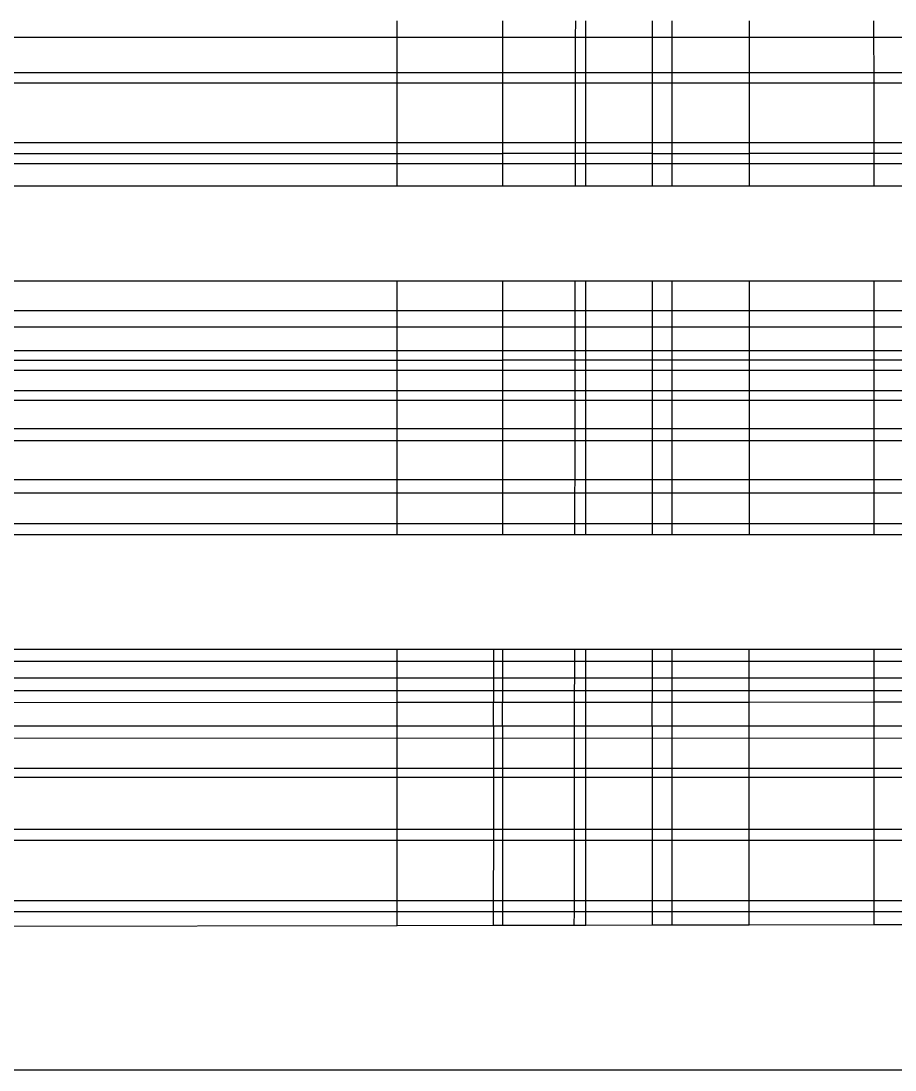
# Model space of a CAD drawing. Header units: inches. Extents: x 17 to 4615, y 5 to 3256.
# Drawn here: x 1646.537 to 1649.082, y 1396.612 to 1399.665 of the extents above; entities that cross this region are included whole.
import ezdxf

# ---------------------------------------------------------------- set-up
doc = ezdxf.new("R2010")
doc.units = ezdxf.units.IN
doc.header["$MEASUREMENT"] = 0

msp = doc.modelspace()

# ---------------------------------------------------------------- linework, layer by layer
for p, q in [((1647.6324, 1399.6167), (1647.6324, 1399.6646)), ((1647.9386, 1399.6646), (1647.9386, 1399.6167)), ((1648.1518, 1399.6167), (1648.1519, 1399.6646)), ((1648.1812, 1399.6167), (1648.1812, 1399.6646)), ((1648.3744, 1399.6646), (1648.3744, 1399.6167)), ((1648.4324, 1399.6167), (1648.4324, 1399.6646)), ((1648.6576, 1399.6167), (1648.6576, 1399.6646)), ((1649.0202, 1399.6167), (1649.0202, 1399.6646)), ((1647.6324, 1399.6167), (1635.7324, 1399.6167)), ((1647.6324, 1399.5139), (1647.6324, 1399.6167)), ((1647.9386, 1399.6167), (1647.6324, 1399.6167)), ((1647.9386, 1399.6167), (1647.9386, 1399.5139)), ((1648.1518, 1399.6167), (1647.9386, 1399.6167)), ((1648.1517, 1399.5139), (1648.1518, 1399.6167)), ((1648.1812, 1399.6167), (1648.1518, 1399.6167)), ((1648.1812, 1399.5139), (1648.1812, 1399.6167)), ((1648.3744, 1399.6167), (1648.1812, 1399.6167)), ((1648.3744, 1399.6167), (1648.3744, 1399.5139)), ((1648.4324, 1399.6167), (1648.3744, 1399.6167)), ((1648.4324, 1399.5139), (1648.4324, 1399.6167)), ((1648.6576, 1399.6167), (1648.4324, 1399.6167)), ((1648.6576, 1399.5139), (1648.6576, 1399.6167)), ((1649.0202, 1399.6167), (1648.6576, 1399.6167)), ((1649.0203, 1399.5139), (1649.0202, 1399.6167)), ((1649.1324, 1399.6167), (1649.0202, 1399.6167)), ((1647.6324, 1399.5139), (1635.7324, 1399.5139)), ((1647.6324, 1399.4834), (1647.6324, 1399.5139)), ((1647.9386, 1399.5139), (1647.6324, 1399.5139)), ((1647.9386, 1399.5139), (1647.9386, 1399.4834)), ((1648.1517, 1399.5139), (1647.9386, 1399.5139)), ((1648.1516, 1399.4834), (1648.1517, 1399.5139)), ((1648.1812, 1399.5139), (1648.1517, 1399.5139)), ((1648.1812, 1399.4834), (1648.1812, 1399.5139)), ((1648.3744, 1399.5139), (1648.1812, 1399.5139)), ((1648.3744, 1399.5139), (1648.3744, 1399.4834)), ((1648.4324, 1399.5139), (1648.3744, 1399.5139)), ((1648.4324, 1399.4834), (1648.4324, 1399.5139)), ((1648.6576, 1399.5139), (1648.4324, 1399.5139)), ((1648.6576, 1399.4834), (1648.6576, 1399.5139)), ((1649.0203, 1399.5139), (1648.6576, 1399.5139)), ((1649.0203, 1399.4834), (1649.0203, 1399.5139)), ((1649.1324, 1399.5139), (1649.0203, 1399.5139)), ((1647.6324, 1399.4834), (1635.7324, 1399.4834)), ((1647.6324, 1399.3114), (1647.6324, 1399.4834)), ((1647.9386, 1399.4834), (1647.6324, 1399.4834)), ((1647.9386, 1399.4834), (1647.9386, 1399.3114)), ((1648.1516, 1399.4834), (1647.9386, 1399.4834)), ((1648.1514, 1399.3114), (1648.1516, 1399.4834)), ((1648.1812, 1399.4834), (1648.1516, 1399.4834)), ((1648.1812, 1399.3114), (1648.1812, 1399.4834)), ((1648.3744, 1399.4834), (1648.1812, 1399.4834)), ((1648.3744, 1399.4834), (1648.3744, 1399.3114)), ((1648.4324, 1399.4834), (1648.3744, 1399.4834)), ((1648.4324, 1399.3114), (1648.4324, 1399.4834)), ((1648.6576, 1399.4834), (1648.4324, 1399.4834)), ((1648.6576, 1399.3114), (1648.6576, 1399.4834)), ((1649.0203, 1399.4834), (1648.6576, 1399.4834)), ((1649.0203, 1399.3114), (1649.0203, 1399.4834)), ((1649.1324, 1399.4834), (1649.0203, 1399.4834)), ((1635.7324, 1399.3114), (1647.6324, 1399.3114)), ((1647.6324, 1399.2487), (1647.6324, 1399.3114)), ((1647.6324, 1399.3114), (1647.9386, 1399.3114)), ((1647.9386, 1399.3114), (1647.9386, 1399.2793)), ((1647.9386, 1399.3114), (1648.1514, 1399.3114)), ((1648.1513, 1399.2793), (1648.1514, 1399.3114)), ((1648.1514, 1399.3114), (1648.1812, 1399.3114)), ((1648.1812, 1399.2793), (1648.1812, 1399.3114)), ((1648.1812, 1399.3114), (1648.3744, 1399.3114)), ((1648.3744, 1399.3114), (1648.3744, 1399.2793)), ((1648.3744, 1399.3114), (1648.4324, 1399.3114)), ((1648.4324, 1399.2487), (1648.4324, 1399.3114)), ((1648.4324, 1399.3114), (1648.6576, 1399.3114)), ((1648.6576, 1399.2793), (1648.6576, 1399.3114)), ((1648.6576, 1399.3114), (1649.0203, 1399.3114)), ((1649.0203, 1399.2793), (1649.0203, 1399.3114)), ((1649.0203, 1399.3114), (1649.1324, 1399.3114)), ((1635.7324, 1399.2793), (1647.9386, 1399.2793)), ((1647.9386, 1399.2793), (1647.9386, 1399.2487)), ((1648.1513, 1399.2793), (1647.9386, 1399.2793)), ((1648.1513, 1399.2487), (1648.1513, 1399.2793)), ((1648.1812, 1399.2793), (1648.1513, 1399.2793)), ((1648.1812, 1399.2487), (1648.1812, 1399.2793)), ((1648.3744, 1399.2793), (1648.1812, 1399.2793)), ((1648.3744, 1399.2793), (1648.3744, 1399.2487)), ((1648.3744, 1399.2793), (1648.6576, 1399.2793)), ((1648.6575, 1399.2487), (1648.6576, 1399.2793)), ((1649.0203, 1399.2793), (1648.6576, 1399.2793)), ((1649.0203, 1399.2487), (1649.0203, 1399.2793)), ((1649.1324, 1399.2793), (1649.0203, 1399.2793)), ((1647.6324, 1399.2487), (1635.7324, 1399.2487)), ((1647.6324, 1399.1839), (1647.6324, 1399.2487)), ((1647.9386, 1399.2487), (1647.6324, 1399.2487)), ((1647.9386, 1399.2487), (1647.9386, 1399.1839)), ((1648.1513, 1399.2487), (1647.9386, 1399.2487)), ((1648.1512, 1399.1839), (1648.1513, 1399.2487)), ((1648.1812, 1399.2487), (1648.1513, 1399.2487)), ((1648.1812, 1399.1839), (1648.1812, 1399.2487)), ((1648.3744, 1399.2487), (1648.1812, 1399.2487)), ((1648.3744, 1399.2487), (1648.3745, 1399.1839)), ((1648.4324, 1399.2487), (1648.3744, 1399.2487)), ((1648.4324, 1399.1839), (1648.4324, 1399.2487)), ((1648.6575, 1399.2487), (1648.4324, 1399.2487)), ((1648.6575, 1399.1839), (1648.6575, 1399.2487)), ((1649.0203, 1399.2487), (1648.6575, 1399.2487)), ((1649.0203, 1399.1839), (1649.0203, 1399.2487)), ((1649.1324, 1399.2487), (1649.0203, 1399.2487)), ((1647.6324, 1399.1839), (1635.7324, 1399.1839)), ((1647.9386, 1399.1839), (1647.6324, 1399.1839)), ((1648.1512, 1399.1839), (1647.9386, 1399.1839)), ((1648.1812, 1399.1839), (1648.1512, 1399.1839)), ((1648.3745, 1399.1839), (1648.1812, 1399.1839)), ((1648.4324, 1399.1839), (1648.3745, 1399.1839)), ((1648.6575, 1399.1839), (1648.4324, 1399.1839)), ((1649.0203, 1399.1839), (1648.6575, 1399.1839)), ((1649.1324, 1399.1839), (1649.0203, 1399.1839)), ((1647.6324, 1398.9075), (1635.7324, 1398.9075)), ((1647.9386, 1398.9075), (1647.6324, 1398.9075)), ((1647.6324, 1398.8225), (1647.6324, 1398.9075)), ((1648.1507, 1398.9075), (1647.9386, 1398.9075)), ((1647.9386, 1398.9075), (1647.9386, 1398.8225)), ((1648.1506, 1398.8225), (1648.1507, 1398.9075)), ((1648.1812, 1398.9075), (1648.1507, 1398.9075)), ((1648.3745, 1398.9075), (1648.1812, 1398.9075)), ((1648.1813, 1398.8225), (1648.1812, 1398.9075)), ((1648.4324, 1398.9075), (1648.3745, 1398.9075)), ((1648.3745, 1398.9075), (1648.3745, 1398.8225)), ((1648.6575, 1398.9075), (1648.4324, 1398.9075)), ((1648.4324, 1398.8225), (1648.4324, 1398.9075)), ((1649.0203, 1398.9075), (1648.6575, 1398.9075)), ((1648.6575, 1398.8225), (1648.6575, 1398.9075)), ((1649.1324, 1398.9075), (1649.0203, 1398.9075)), ((1649.0203, 1398.8225), (1649.0203, 1398.9075)), ((1635.7324, 1398.8225), (1647.6324, 1398.8225)), ((1647.6324, 1398.7736), (1647.6324, 1398.8225)), ((1647.6324, 1398.8225), (1647.9386, 1398.8225)), ((1647.9386, 1398.8225), (1648.1506, 1398.8225)), ((1647.9386, 1398.8225), (1647.9386, 1398.7736)), ((1648.1505, 1398.7736), (1648.1506, 1398.8225)), ((1648.1506, 1398.8225), (1648.1813, 1398.8225)), ((1648.1813, 1398.7736), (1648.1813, 1398.8225)), ((1648.1813, 1398.8225), (1648.3745, 1398.8225)), ((1648.3745, 1398.8225), (1648.3745, 1398.7736)), ((1648.3745, 1398.8225), (1648.4324, 1398.8225)), ((1648.4324, 1398.7736), (1648.4324, 1398.8225)), ((1648.4324, 1398.8225), (1648.6575, 1398.8225)), ((1648.6575, 1398.7736), (1648.6575, 1398.8225)), ((1648.6575, 1398.8225), (1649.0203, 1398.8225)), ((1649.0203, 1398.7736), (1649.0203, 1398.8225)), ((1649.0203, 1398.8225), (1649.1324, 1398.8225)), ((1647.6324, 1398.7736), (1635.7324, 1398.7736)), ((1647.9386, 1398.7736), (1647.6324, 1398.7736)), ((1647.6324, 1398.7056), (1647.6324, 1398.7736)), ((1648.1505, 1398.7736), (1647.9386, 1398.7736)), ((1647.9386, 1398.7736), (1647.9386, 1398.7056)), ((1648.1504, 1398.7056), (1648.1505, 1398.7736)), ((1648.1813, 1398.7736), (1648.1505, 1398.7736)), ((1648.1813, 1398.7056), (1648.1813, 1398.7736)), ((1648.3745, 1398.7736), (1648.1813, 1398.7736)), ((1648.3745, 1398.7736), (1648.3745, 1398.7056)), ((1648.4324, 1398.7736), (1648.3745, 1398.7736)), ((1648.6575, 1398.7736), (1648.4324, 1398.7736)), ((1648.4324, 1398.7056), (1648.4324, 1398.7736)), ((1648.6575, 1398.7056), (1648.6575, 1398.7736)), ((1649.0203, 1398.7736), (1648.6575, 1398.7736)), ((1649.0204, 1398.7056), (1649.0203, 1398.7736)), ((1649.1324, 1398.7736), (1649.0203, 1398.7736)), ((1635.7324, 1398.7056), (1647.6324, 1398.7056)), ((1647.6324, 1398.6781), (1647.6324, 1398.7056)), ((1647.6324, 1398.7056), (1647.9386, 1398.7056)), ((1647.9386, 1398.7056), (1647.9386, 1398.6781)), ((1647.9386, 1398.7056), (1648.1504, 1398.7056)), ((1648.1504, 1398.6476), (1648.1504, 1398.7056)), ((1648.1504, 1398.7056), (1648.1813, 1398.7056)), ((1648.1813, 1398.6476), (1648.1813, 1398.7056)), ((1648.1813, 1398.7056), (1648.3745, 1398.7056)), ((1648.3745, 1398.7056), (1648.3745, 1398.6476)), ((1648.3745, 1398.7056), (1648.4324, 1398.7056)), ((1648.4324, 1398.6476), (1648.4324, 1398.7056)), ((1648.4324, 1398.7056), (1648.6575, 1398.7056)), ((1648.6574, 1398.6476), (1648.6575, 1398.7056)), ((1648.6575, 1398.7056), (1649.0204, 1398.7056)), ((1649.0204, 1398.6476), (1649.0204, 1398.7056)), ((1649.0204, 1398.7056), (1649.1324, 1398.7056)), ((1635.7324, 1398.6781), (1647.6324, 1398.6781)), ((1647.6324, 1398.6476), (1647.6324, 1398.6781)), ((1647.6324, 1398.6781), (1647.9386, 1398.6781)), ((1647.9386, 1398.6781), (1647.9386, 1398.6476)), ((1649.4108, 1398.6781), (1647.9386, 1398.6781)), ((1647.6324, 1398.6476), (1635.7324, 1398.6476)), ((1647.9386, 1398.6476), (1647.6324, 1398.6476)), ((1647.6324, 1398.5893), (1647.6324, 1398.6476)), ((1648.1504, 1398.6476), (1647.9386, 1398.6476)), ((1647.9386, 1398.6476), (1647.9386, 1398.5893)), ((1648.1503, 1398.5893), (1648.1504, 1398.6476)), ((1648.1813, 1398.6476), (1648.1504, 1398.6476)), ((1648.1813, 1398.5893), (1648.1813, 1398.6476)), ((1648.3745, 1398.6476), (1648.1813, 1398.6476)), ((1648.3745, 1398.6476), (1648.3745, 1398.5893)), ((1648.4324, 1398.6476), (1648.3745, 1398.6476)), ((1648.4324, 1398.5893), (1648.4324, 1398.6476)), ((1648.6574, 1398.6476), (1648.4324, 1398.6476)), ((1648.6574, 1398.5893), (1648.6574, 1398.6476)), ((1649.0204, 1398.6476), (1648.6574, 1398.6476)), ((1649.0204, 1398.5893), (1649.0204, 1398.6476)), ((1649.1324, 1398.6476), (1649.0204, 1398.6476)), ((1635.7324, 1398.5892), (1647.6324, 1398.5893)), ((1647.6324, 1398.5602), (1647.6324, 1398.5893)), ((1647.6324, 1398.5893), (1647.9386, 1398.5893)), ((1647.9386, 1398.5893), (1647.9386, 1398.5602)), ((1647.9386, 1398.5893), (1648.1503, 1398.5893)), ((1648.1502, 1398.5602), (1648.1503, 1398.5893)), ((1648.1503, 1398.5893), (1648.1813, 1398.5893)), ((1648.1813, 1398.5602), (1648.1813, 1398.5893)), ((1648.1813, 1398.5893), (1648.3745, 1398.5893)), ((1648.3745, 1398.5893), (1648.3745, 1398.5602)), ((1648.3745, 1398.5893), (1648.4324, 1398.5893)), ((1648.4324, 1398.5602), (1648.4324, 1398.5893)), ((1648.4324, 1398.5893), (1648.6574, 1398.5893)), ((1648.6574, 1398.5602), (1648.6574, 1398.5893)), ((1648.6574, 1398.5893), (1649.0204, 1398.5893)), ((1649.0204, 1398.5602), (1649.0204, 1398.5893)), ((1649.0204, 1398.5893), (1649.1324, 1398.5893)), ((1647.6324, 1398.5602), (1635.7324, 1398.5602)), ((1647.9386, 1398.5602), (1647.6324, 1398.5602)), ((1647.6324, 1398.4789), (1647.6324, 1398.5602)), ((1647.9386, 1398.5602), (1647.9386, 1398.4789)), ((1648.1502, 1398.5602), (1647.9386, 1398.5602)), ((1648.1501, 1398.4789), (1648.1502, 1398.5602)), ((1648.1813, 1398.5602), (1648.1502, 1398.5602)), ((1648.1813, 1398.4789), (1648.1813, 1398.5602)), ((1648.3745, 1398.5602), (1648.1813, 1398.5602)), ((1648.3745, 1398.5602), (1648.3746, 1398.4789)), ((1648.4324, 1398.5602), (1648.3745, 1398.5602)), ((1648.4324, 1398.4789), (1648.4324, 1398.5602)), ((1648.6574, 1398.5602), (1648.4324, 1398.5602)), ((1648.6574, 1398.4789), (1648.6574, 1398.5602)), ((1649.0204, 1398.5602), (1648.6574, 1398.5602)), ((1649.0204, 1398.4789), (1649.0204, 1398.5602)), ((1649.1324, 1398.5602), (1649.0204, 1398.5602)), ((1635.7324, 1398.4789), (1647.6324, 1398.4789)), ((1647.6324, 1398.4436), (1647.6324, 1398.4789)), ((1647.6324, 1398.4789), (1647.9386, 1398.4789)), ((1647.9386, 1398.4789), (1647.9386, 1398.4436)), ((1647.9386, 1398.4789), (1648.1501, 1398.4789)), ((1648.15, 1398.4436), (1648.1501, 1398.4789)), ((1648.1501, 1398.4789), (1648.1813, 1398.4789)), ((1648.1813, 1398.4436), (1648.1813, 1398.4789)), ((1648.1813, 1398.4789), (1648.3746, 1398.4789)), ((1648.3746, 1398.4789), (1648.3746, 1398.4436)), ((1648.3746, 1398.4789), (1648.4324, 1398.4789)), ((1648.4324, 1398.4436), (1648.4324, 1398.4789)), ((1648.4324, 1398.4789), (1648.6574, 1398.4789)), ((1648.6574, 1398.4436), (1648.6574, 1398.4789)), ((1648.6574, 1398.4789), (1649.0204, 1398.4789)), ((1649.0204, 1398.4436), (1649.0204, 1398.4789)), ((1649.0204, 1398.4789), (1649.1324, 1398.4789)), ((1635.7324, 1398.4436), (1647.6324, 1398.4436)), ((1647.6324, 1398.3299), (1647.6324, 1398.4436)), ((1647.6324, 1398.4436), (1647.9386, 1398.4436)), ((1647.9386, 1398.4436), (1647.9386, 1398.3299)), ((1647.9386, 1398.4436), (1648.15, 1398.4436)), ((1648.1499, 1398.3299), (1648.15, 1398.4436)), ((1648.15, 1398.4436), (1648.1813, 1398.4436)), ((1648.1813, 1398.3299), (1648.1813, 1398.4436)), ((1648.1813, 1398.4436), (1648.3746, 1398.4436)), ((1648.3746, 1398.4436), (1648.3746, 1398.3299)), ((1648.3746, 1398.4436), (1648.4324, 1398.4436)), ((1648.4324, 1398.3299), (1648.4324, 1398.4436)), ((1648.4324, 1398.4436), (1648.6574, 1398.4436)), ((1648.6574, 1398.3299), (1648.6574, 1398.4436)), ((1648.6574, 1398.4436), (1649.0204, 1398.4436)), ((1649.0204, 1398.3299), (1649.0204, 1398.4436)), ((1649.0204, 1398.4436), (1649.1324, 1398.4436)), ((1647.6324, 1398.3299), (1635.7324, 1398.3299)), ((1647.6324, 1398.2906), (1647.6324, 1398.3299)), ((1647.9386, 1398.3299), (1647.6324, 1398.3299)), ((1647.9386, 1398.3299), (1647.9386, 1398.2906)), ((1648.1499, 1398.3299), (1647.9386, 1398.3299)), ((1648.1498, 1398.2906), (1648.1499, 1398.3299)), ((1648.1813, 1398.3299), (1648.1499, 1398.3299)), ((1648.1813, 1398.2906), (1648.1813, 1398.3299)), ((1648.3746, 1398.3299), (1648.1813, 1398.3299)), ((1648.3746, 1398.3299), (1648.3746, 1398.2906)), ((1648.4324, 1398.3299), (1648.3746, 1398.3299)), ((1648.4324, 1398.2906), (1648.4324, 1398.3299)), ((1648.6574, 1398.3299), (1648.4324, 1398.3299)), ((1648.6574, 1398.2906), (1648.6574, 1398.3299)), ((1649.0204, 1398.3299), (1648.6574, 1398.3299)), ((1649.0204, 1398.2906), (1649.0204, 1398.3299)), ((1649.1324, 1398.3299), (1649.0204, 1398.3299)), ((1647.6324, 1398.2906), (1635.7324, 1398.2906)), ((1647.6324, 1398.2026), (1647.6324, 1398.2906)), ((1647.9386, 1398.2906), (1647.6324, 1398.2906)), ((1647.9386, 1398.2906), (1647.9386, 1398.2026)), ((1648.1498, 1398.2906), (1647.9386, 1398.2906)), ((1648.1497, 1398.2026), (1648.1498, 1398.2906)), ((1648.1813, 1398.2906), (1648.1498, 1398.2906)), ((1648.1813, 1398.2026), (1648.1813, 1398.2906)), ((1648.3746, 1398.2906), (1648.1813, 1398.2906)), ((1648.3746, 1398.2906), (1648.3746, 1398.2026)), ((1648.4324, 1398.2906), (1648.3746, 1398.2906)), ((1648.4324, 1398.2026), (1648.4324, 1398.2906)), ((1648.6574, 1398.2906), (1648.4324, 1398.2906)), ((1648.6574, 1398.2026), (1648.6574, 1398.2906)), ((1649.0204, 1398.2906), (1648.6574, 1398.2906)), ((1649.0204, 1398.2026), (1649.0204, 1398.2906)), ((1649.1324, 1398.2906), (1649.0204, 1398.2906)), ((1635.7324, 1398.2026), (1647.6324, 1398.2026)), ((1647.6324, 1398.1694), (1647.6324, 1398.2026)), ((1647.6324, 1398.2026), (1647.9386, 1398.2026)), ((1647.9386, 1398.2026), (1647.9386, 1398.1694)), ((1647.9386, 1398.2026), (1648.1497, 1398.2026)), ((1648.1496, 1398.1694), (1648.1497, 1398.2026)), ((1648.1497, 1398.2026), (1648.1813, 1398.2026)), ((1648.1813, 1398.1694), (1648.1813, 1398.2026)), ((1648.1813, 1398.2026), (1648.3746, 1398.2026)), ((1648.3746, 1398.2026), (1648.3746, 1398.1694)), ((1648.3746, 1398.2026), (1648.4324, 1398.2026)), ((1648.4324, 1398.1694), (1648.4324, 1398.2026)), ((1648.4324, 1398.2026), (1648.6574, 1398.2026)), ((1648.6574, 1398.1694), (1648.6574, 1398.2026)), ((1648.6574, 1398.2026), (1649.0204, 1398.2026)), ((1649.0204, 1398.1694), (1649.0204, 1398.2026)), ((1649.0204, 1398.2026), (1649.1324, 1398.2026)), ((1647.6324, 1398.1694), (1635.7324, 1398.1694)), ((1647.9386, 1398.1694), (1647.6324, 1398.1694)), ((1648.1496, 1398.1694), (1647.9386, 1398.1694)), ((1648.1813, 1398.1694), (1648.1496, 1398.1694)), ((1648.3746, 1398.1694), (1648.1813, 1398.1694)), ((1648.4324, 1398.1694), (1648.3746, 1398.1694)), ((1648.6574, 1398.1694), (1648.4324, 1398.1694)), ((1649.0204, 1398.1694), (1648.6574, 1398.1694)), ((1649.1324, 1398.1694), (1649.0204, 1398.1694)), ((1647.6324, 1397.8355), (1635.7324, 1397.8355)), ((1647.6324, 1397.8013), (1647.6324, 1397.8355)), ((1647.913, 1397.8355), (1647.6324, 1397.8355)), ((1647.913, 1397.8355), (1647.9129, 1397.8013)), ((1647.9386, 1397.8355), (1647.913, 1397.8355)), ((1647.9386, 1397.8355), (1647.9386, 1397.8013)), ((1648.1491, 1397.8355), (1647.9386, 1397.8355)), ((1648.1491, 1397.8013), (1648.1491, 1397.8355)), ((1648.1813, 1397.8355), (1648.1491, 1397.8355)), ((1648.1813, 1397.8013), (1648.1813, 1397.8355)), ((1648.3747, 1397.8355), (1648.1813, 1397.8355)), ((1648.3747, 1397.8355), (1648.3747, 1397.8013)), ((1648.4324, 1397.8355), (1648.3747, 1397.8355)), ((1648.4324, 1397.8013), (1648.4324, 1397.8355)), ((1648.6573, 1397.8355), (1648.4324, 1397.8355)), ((1648.6573, 1397.8013), (1648.6573, 1397.8355)), ((1649.0205, 1397.8355), (1648.6573, 1397.8355)), ((1649.0205, 1397.8013), (1649.0205, 1397.8355)), ((1649.1324, 1397.8355), (1649.0205, 1397.8355)), ((1647.6324, 1397.8013), (1635.7324, 1397.8017)), ((1647.9129, 1397.8013), (1647.6324, 1397.8013)), ((1647.6324, 1397.7536), (1647.6324, 1397.8013)), ((1647.9129, 1397.8013), (1647.9128, 1397.7536)), ((1647.9386, 1397.8013), (1647.9129, 1397.8013)), ((1648.1491, 1397.8013), (1647.9386, 1397.8013)), ((1647.9386, 1397.8013), (1647.9386, 1397.7536)), ((1648.149, 1397.7536), (1648.1491, 1397.8013)), ((1648.1813, 1397.8013), (1648.1491, 1397.8013)), ((1648.3747, 1397.8013), (1648.1813, 1397.8013)), ((1648.1813, 1397.7536), (1648.1813, 1397.8013)), ((1648.4324, 1397.8013), (1648.3747, 1397.8013)), ((1648.3747, 1397.8013), (1648.3747, 1397.7536)), ((1648.6573, 1397.8013), (1648.4324, 1397.8013)), ((1648.4324, 1397.7536), (1648.4324, 1397.8013)), ((1649.0205, 1397.8013), (1648.6573, 1397.8013)), ((1648.6573, 1397.7536), (1648.6573, 1397.8013)), ((1649.1324, 1397.8013), (1649.0205, 1397.8013)), ((1649.0205, 1397.7536), (1649.0205, 1397.8013)), ((1635.7324, 1397.7536), (1647.6324, 1397.7536)), ((1647.6324, 1397.7153), (1647.6324, 1397.7536)), ((1647.6324, 1397.7536), (1647.9128, 1397.7536)), ((1647.9128, 1397.7536), (1647.9128, 1397.7153)), ((1647.9128, 1397.7536), (1647.9386, 1397.7536)), ((1647.9386, 1397.7536), (1647.9386, 1397.7153)), ((1647.9386, 1397.7536), (1648.149, 1397.7536)), ((1648.1489, 1397.7153), (1648.149, 1397.7536)), ((1648.149, 1397.7536), (1648.1813, 1397.7536)), ((1648.1813, 1397.7153), (1648.1813, 1397.7536)), ((1648.1813, 1397.7536), (1648.3747, 1397.7536)), ((1648.3747, 1397.7536), (1648.3747, 1397.7153)), ((1648.3747, 1397.7536), (1648.4324, 1397.7536)), ((1648.4324, 1397.7153), (1648.4324, 1397.7536)), ((1648.4324, 1397.7536), (1648.6573, 1397.7536)), ((1648.6573, 1397.7153), (1648.6573, 1397.7536)), ((1648.6573, 1397.7536), (1649.0205, 1397.7536)), ((1649.0205, 1397.7153), (1649.0205, 1397.7536)), ((1649.0205, 1397.7536), (1649.1324, 1397.7536)), ((1647.6324, 1397.7153), (1635.7324, 1397.7154)), ((1647.6324, 1397.6815), (1647.6324, 1397.7153)), ((1647.9128, 1397.7153), (1647.6324, 1397.7153)), ((1647.9128, 1397.7153), (1647.9128, 1397.6817)), ((1647.9386, 1397.7153), (1647.9128, 1397.7153)), ((1647.9386, 1397.7153), (1647.9386, 1397.6817)), ((1648.1489, 1397.7153), (1647.9386, 1397.7153)), ((1648.1489, 1397.6818), (1648.1489, 1397.7153)), ((1648.1813, 1397.7153), (1648.1489, 1397.7153)), ((1648.1813, 1397.6818), (1648.1813, 1397.7153)), ((1648.3747, 1397.7153), (1648.1813, 1397.7153)), ((1648.3747, 1397.7153), (1648.3747, 1397.6819)), ((1648.4324, 1397.7153), (1648.3747, 1397.7153)), ((1648.4324, 1397.682), (1648.4324, 1397.7153)), ((1648.6573, 1397.7153), (1648.4324, 1397.7153)), ((1648.6573, 1397.6821), (1648.6573, 1397.7153)), ((1649.0205, 1397.7153), (1648.6573, 1397.7153)), ((1649.0205, 1397.6823), (1649.0205, 1397.7153)), ((1649.1324, 1397.7153), (1649.0205, 1397.7153)), ((1647.6324, 1397.6815), (1635.7324, 1397.6754)), ((1647.9128, 1397.6817), (1647.6324, 1397.6815)), ((1647.6324, 1397.6132), (1647.6324, 1397.6815)), ((1647.9127, 1397.6132), (1647.9128, 1397.6817)), ((1647.9386, 1397.6817), (1647.9128, 1397.6817)), ((1648.1489, 1397.6818), (1647.9386, 1397.6817)), ((1647.9386, 1397.6132), (1647.9386, 1397.6817)), ((1648.1488, 1397.6132), (1648.1489, 1397.6818)), ((1648.1813, 1397.6818), (1648.1489, 1397.6818)), ((1648.3747, 1397.6819), (1648.1813, 1397.6818)), ((1648.1814, 1397.6132), (1648.1813, 1397.6818)), ((1648.4324, 1397.682), (1648.3747, 1397.6819)), ((1648.3747, 1397.6132), (1648.3747, 1397.6819)), ((1648.6573, 1397.6821), (1648.4324, 1397.682)), ((1648.4324, 1397.6132), (1648.4324, 1397.682)), ((1649.0205, 1397.6823), (1648.6573, 1397.6821)), ((1648.6573, 1397.6132), (1648.6573, 1397.6821)), ((1649.1324, 1397.6823), (1649.0205, 1397.6823)), ((1649.0205, 1397.6132), (1649.0205, 1397.6823)), ((1653.8509, 1397.5746), (1573.1493, 1397.6132)), ((1647.6324, 1397.6132), (1635.7324, 1397.6132)), ((1647.6324, 1397.4899), (1647.6324, 1397.6132)), ((1647.9127, 1397.6132), (1647.6324, 1397.6132)), ((1647.9127, 1397.6132), (1647.9125, 1397.4899)), ((1647.9386, 1397.6132), (1647.9127, 1397.6132)), ((1647.9386, 1397.6132), (1647.9386, 1397.4899)), ((1648.1488, 1397.6132), (1647.9386, 1397.6132)), ((1648.1486, 1397.4899), (1648.1488, 1397.6132)), ((1648.1814, 1397.6132), (1648.1488, 1397.6132)), ((1648.1814, 1397.4899), (1648.1814, 1397.6132)), ((1648.3747, 1397.6132), (1648.1814, 1397.6132)), ((1648.3747, 1397.6132), (1648.3747, 1397.4899)), ((1648.4324, 1397.6132), (1648.3747, 1397.6132)), ((1648.4324, 1397.4899), (1648.4324, 1397.6132)), ((1648.6573, 1397.6132), (1648.4324, 1397.6132)), ((1648.6572, 1397.4899), (1648.6573, 1397.6132)), ((1649.0205, 1397.6132), (1648.6573, 1397.6132)), ((1649.0205, 1397.4899), (1649.0205, 1397.6132)), ((1649.1324, 1397.6132), (1649.0205, 1397.6132)), ((1647.6324, 1397.4899), (1635.7324, 1397.4899)), ((1647.6324, 1397.4636), (1635.7324, 1397.4636)), ((1647.6324, 1397.4636), (1647.6324, 1397.4899)), ((1647.9125, 1397.4899), (1647.6324, 1397.4899)), ((1647.6324, 1397.3126), (1647.6324, 1397.4636)), ((1647.9125, 1397.4636), (1647.6324, 1397.4636)), ((1647.9125, 1397.4636), (1647.9123, 1397.3126)), ((1647.9125, 1397.4899), (1647.9125, 1397.4636)), ((1647.9386, 1397.4899), (1647.9125, 1397.4899)), ((1647.9386, 1397.4636), (1647.9125, 1397.4636)), ((1647.9386, 1397.4899), (1647.9386, 1397.4636)), ((1648.1486, 1397.4899), (1647.9386, 1397.4899)), ((1647.9386, 1397.4636), (1647.9386, 1397.3126)), ((1648.1486, 1397.4636), (1647.9386, 1397.4636)), ((1648.1483, 1397.3126), (1648.1486, 1397.4636)), ((1648.1486, 1397.4636), (1648.1486, 1397.4899)), ((1648.1814, 1397.4899), (1648.1486, 1397.4899)), ((1648.1814, 1397.4636), (1648.1486, 1397.4636)), ((1648.1814, 1397.4636), (1648.1814, 1397.4899)), ((1648.3747, 1397.4899), (1648.1814, 1397.4899)), ((1648.1814, 1397.3126), (1648.1814, 1397.4636)), ((1648.3747, 1397.4636), (1648.1814, 1397.4636)), ((1648.3747, 1397.4899), (1648.3747, 1397.4636)), ((1648.4324, 1397.4899), (1648.3747, 1397.4899)), ((1648.3747, 1397.4636), (1648.3747, 1397.3126)), ((1648.4324, 1397.4636), (1648.3747, 1397.4636)), ((1648.4324, 1397.4636), (1648.4324, 1397.4899)), ((1648.6572, 1397.4899), (1648.4324, 1397.4899)), ((1648.4324, 1397.3126), (1648.4324, 1397.4636)), ((1648.6572, 1397.4636), (1648.4324, 1397.4636)), ((1648.6572, 1397.4636), (1648.6572, 1397.4899)), ((1649.0205, 1397.4899), (1648.6572, 1397.4899)), ((1648.6572, 1397.3126), (1648.6572, 1397.4636)), ((1649.0205, 1397.4636), (1648.6572, 1397.4636)), ((1649.1324, 1397.4899), (1649.0205, 1397.4899)), ((1649.0205, 1397.4636), (1649.0205, 1397.4899)), ((1649.0205, 1397.3126), (1649.0205, 1397.4636)), ((1649.1324, 1397.4636), (1649.0205, 1397.4636)), ((1647.6324, 1397.3126), (1635.7324, 1397.3126)), ((1647.6324, 1397.2815), (1647.6324, 1397.3126)), ((1647.9123, 1397.3126), (1647.6324, 1397.3126)), ((1647.9123, 1397.3126), (1647.9123, 1397.2815)), ((1647.9386, 1397.3126), (1647.9123, 1397.3126)), ((1647.9386, 1397.3126), (1647.9386, 1397.2815)), ((1648.1483, 1397.3126), (1647.9386, 1397.3126)), ((1648.1483, 1397.2815), (1648.1483, 1397.3126)), ((1648.1814, 1397.3126), (1648.1483, 1397.3126)), ((1648.1814, 1397.2815), (1648.1814, 1397.3126)), ((1648.3747, 1397.3126), (1648.1814, 1397.3126)), ((1648.3747, 1397.3126), (1648.3747, 1397.2815)), ((1648.4324, 1397.3126), (1648.3747, 1397.3126)), ((1648.4324, 1397.2815), (1648.4324, 1397.3126)), ((1648.6572, 1397.3126), (1648.4324, 1397.3126)), ((1648.6572, 1397.2815), (1648.6572, 1397.3126)), ((1649.0205, 1397.3126), (1648.6572, 1397.3126)), ((1649.0205, 1397.2815), (1649.0205, 1397.3126)), ((1649.1324, 1397.3126), (1649.0205, 1397.3126)), ((1635.7324, 1397.2815), (1647.6324, 1397.2815)), ((1647.6324, 1397.1054), (1647.6324, 1397.2815)), ((1647.6324, 1397.2815), (1647.9123, 1397.2815)), ((1647.9123, 1397.2815), (1647.912, 1397.1054)), ((1647.9123, 1397.2815), (1647.9386, 1397.2815)), ((1647.9386, 1397.2815), (1647.9386, 1397.1054)), ((1647.9386, 1397.2815), (1648.1483, 1397.2815)), ((1648.148, 1397.1054), (1648.1483, 1397.2815)), ((1648.1483, 1397.2815), (1648.1814, 1397.2815)), ((1648.1814, 1397.1054), (1648.1814, 1397.2815)), ((1648.1814, 1397.2815), (1648.3747, 1397.2815)), ((1648.3747, 1397.2815), (1648.3748, 1397.1054)), ((1648.3747, 1397.2815), (1648.4324, 1397.2815)), ((1648.4324, 1397.1054), (1648.4324, 1397.2815)), ((1648.4324, 1397.2815), (1648.6572, 1397.2815)), ((1648.6572, 1397.1054), (1648.6572, 1397.2815)), ((1648.6572, 1397.2815), (1649.0205, 1397.2815)), ((1649.0205, 1397.1054), (1649.0205, 1397.2815)), ((1649.0205, 1397.2815), (1649.1324, 1397.2815)), ((1635.7324, 1397.1054), (1647.6324, 1397.1054)), ((1647.6324, 1397.0738), (1647.6324, 1397.1054)), ((1647.6324, 1397.1054), (1647.912, 1397.1054)), ((1647.912, 1397.1054), (1647.912, 1397.0738)), ((1647.912, 1397.1054), (1647.9386, 1397.1054)), ((1647.9386, 1397.1054), (1647.9386, 1397.0738)), ((1647.9386, 1397.1054), (1648.148, 1397.1054)), ((1648.148, 1397.0738), (1648.148, 1397.1054)), ((1648.148, 1397.1054), (1648.1814, 1397.1054)), ((1648.1814, 1397.0738), (1648.1814, 1397.1054)), ((1648.1814, 1397.1054), (1648.3748, 1397.1054)), ((1648.3748, 1397.1054), (1648.3748, 1397.0738)), ((1648.3748, 1397.1054), (1648.4324, 1397.1054)), ((1648.4324, 1397.0738), (1648.4324, 1397.1054)), ((1648.4324, 1397.1054), (1648.6572, 1397.1054)), ((1648.6572, 1397.0738), (1648.6572, 1397.1054)), ((1648.6572, 1397.1054), (1649.0205, 1397.1054)), ((1649.0205, 1397.0738), (1649.0205, 1397.1054)), ((1649.0205, 1397.1054), (1649.1324, 1397.1054)), ((1635.7324, 1397.0738), (1647.6324, 1397.0738)), ((1647.6324, 1397.0323), (1647.6324, 1397.0738)), ((1647.6324, 1397.0738), (1647.912, 1397.0738)), ((1647.912, 1397.0738), (1647.9119, 1397.0327)), ((1647.912, 1397.0738), (1647.9386, 1397.0738)), ((1647.9386, 1397.0738), (1647.9386, 1397.0328)), ((1647.9386, 1397.0738), (1648.148, 1397.0738)), ((1648.1479, 1397.0331), (1648.148, 1397.0738)), ((1648.148, 1397.0738), (1648.1814, 1397.0738)), ((1648.1814, 1397.0332), (1648.1814, 1397.0738)), ((1648.1814, 1397.0738), (1648.3748, 1397.0738)), ((1648.3748, 1397.0738), (1648.3748, 1397.0335)), ((1648.3748, 1397.0738), (1648.4324, 1397.0738)), ((1648.4324, 1397.0335), (1648.4324, 1397.0738)), ((1648.4324, 1397.0738), (1648.6572, 1397.0738)), ((1648.6572, 1397.0339), (1648.6572, 1397.0738)), ((1648.6572, 1397.0738), (1649.0205, 1397.0738)), ((1649.0205, 1397.0345), (1649.0205, 1397.0738)), ((1649.0205, 1397.0738), (1649.1324, 1397.0738)), ((1647.6324, 1397.0323), (1635.7324, 1397.0137)), ((1647.9119, 1397.0327), (1647.6324, 1397.0323)), ((1647.9386, 1397.0328), (1647.9119, 1397.0327)), ((1648.1479, 1397.0331), (1647.9386, 1397.0328)), ((1648.1814, 1397.0332), (1648.1479, 1397.0331)), ((1648.3748, 1397.0335), (1648.1814, 1397.0332)), ((1648.4324, 1397.0335), (1648.3748, 1397.0335)), ((1648.6572, 1397.0339), (1648.4324, 1397.0335)), ((1649.0205, 1397.0345), (1648.6572, 1397.0339)), ((1649.1324, 1397.0346), (1649.0205, 1397.0345)), ((1653.5324, 1396.6125), (1379.1524, 1396.6125))]:
    msp.add_line(p, q)

doc.saveas('drawing.dxf')
